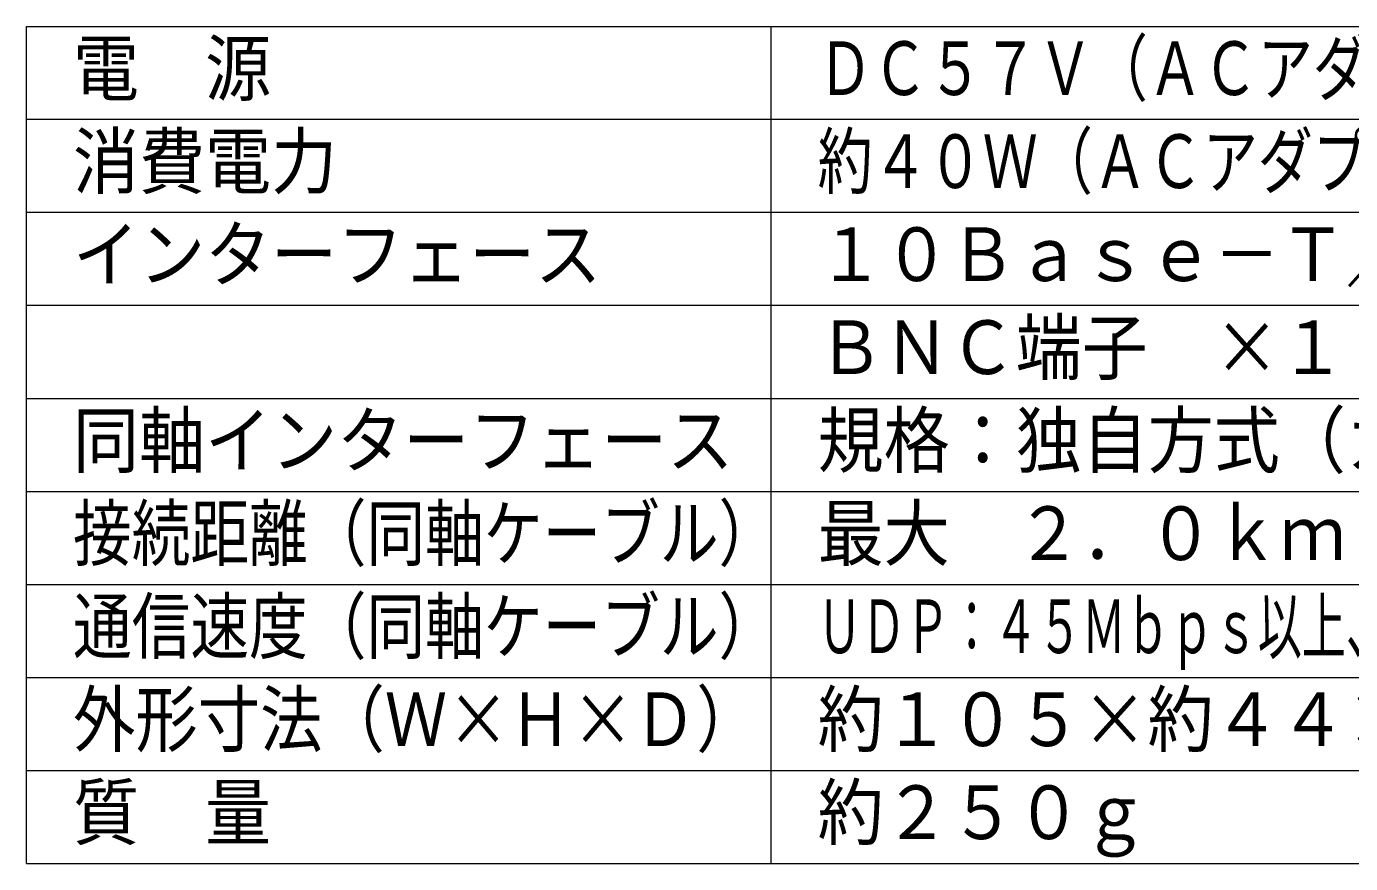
# Model space of a CAD drawing. Units: millimetres on the paper. Extents: x -62 to 64, y -58 to 59.
# Drawn here: x -62.5 to 8.6, y -54.6 to -9.6 of the extents above; entities that cross this region are included whole.
import ezdxf
from ezdxf.enums import TextEntityAlignment as Align

# ---------------------------------------------------------------- set-up
doc = ezdxf.new("R2010")
doc.units = ezdxf.units.MM
doc.layers.add('0-1_WAKU', color=4, linetype='Continuous', lineweight=9)
doc.layers.add('0-2_MOJI1', color=7, linetype='Continuous')
doc.styles.add('ＭＳ ゴシック', font='')
doc.styles.get('ＭＳ ゴシック').set_extended_font_data('MS Gothic')

msp = doc.modelspace()

# ---------------------------------------------------------------- linework, layer by layer
at = {"layer": '0-1_WAKU', "color": 3}
for p, q in [((-62.492, -9.591), (62.508, -9.591)), ((-62.492, -54.591), (-62.492, -9.591)), ((-22.492, -54.591), (-22.492, -9.591)), ((-62.492, -54.591), (62.508, -54.591))]:
    msp.add_line(p, q, dxfattribs=at)
at = {"layer": '0-1_WAKU'}
for p, q in [((62.508, -14.591), (-62.492, -14.591)), ((62.508, -19.591), (-62.492, -19.591)), ((62.508, -24.591), (-62.492, -24.591)), ((-62.492, -29.591), (62.508, -29.591)), ((-62.492, -34.591), (62.508, -34.591)), ((-62.492, -39.591), (62.508, -39.591)), ((-62.492, -44.591), (62.508, -44.591)), ((-62.492, -49.591), (62.508, -49.591))]:
    msp.add_line(p, q, dxfattribs=at)

# ---------------------------------------------------------------- texts
at = {"layer": '0-2_MOJI1', "style": 'ＭＳ ゴシック'}
for s, width, p in [('ＤＣ５７Ｖ（ＡＣアダプター使用）／ＤＣ４８Ｖ（ＰｏＥ）', 0.75, (-19.992, -14.146)), ('電\u3000源', 0.9, (-59.992, -14.146)), ('約４０Ｗ（ＡＣアダプター使用）／約１２．９５Ｗ（ＰｏＥ）', 0.75, (-19.992, -19.146)), ('消費電力', 0.9, (-59.992, -19.146)), ('インターフェース', 0.9, (-59.992, -24.146)), ('１０Ｂａｓｅ－Ｔ／１００Ｂａｓｅ－ＴＸ\u3000×１', 0.9, (-19.992, -24.146)), ('ＢＮＣ端子\u3000×１', 0.9, (-19.992, -29.146)), ('同軸インターフェース', 0.9, (-59.992, -34.146)), ('規格：独自方式（カメラ側への給電機能付）', 0.9, (-19.992, -34.146)), ('接続距離（同軸ケーブル）', 0.8, (-59.992, -39.146)), ('最大\u3000２．０ｋｍ（接続条件による）', 0.9, (-19.992, -39.146)), ('通信速度（同軸ケーブル）', 0.8, (-59.992, -44.146)), ('ＵＤＰ：４５Ｍｂｐｓ以上、ＴＣＰ：３５Ｍｂｐｓ以上\u3000（接続条件による）', 0.6, (-19.992, -44.146)), ('外形寸法（Ｗ×Ｈ×Ｄ）', 0.85, (-59.992, -49.146)), ('約１０５×約４４×約９８', 0.9, (-19.992, -49.146)), ('質\u3000量', 0.9, (-59.992, -54.146)), ('約２５０ｇ', 0.9, (-19.992, -54.146))]:
    msp.add_text(s, height=2.889, dxfattribs=dict(at, width=width)).set_placement(p, align=Align.BOTTOM_LEFT)

doc.saveas('drawing.dxf')
